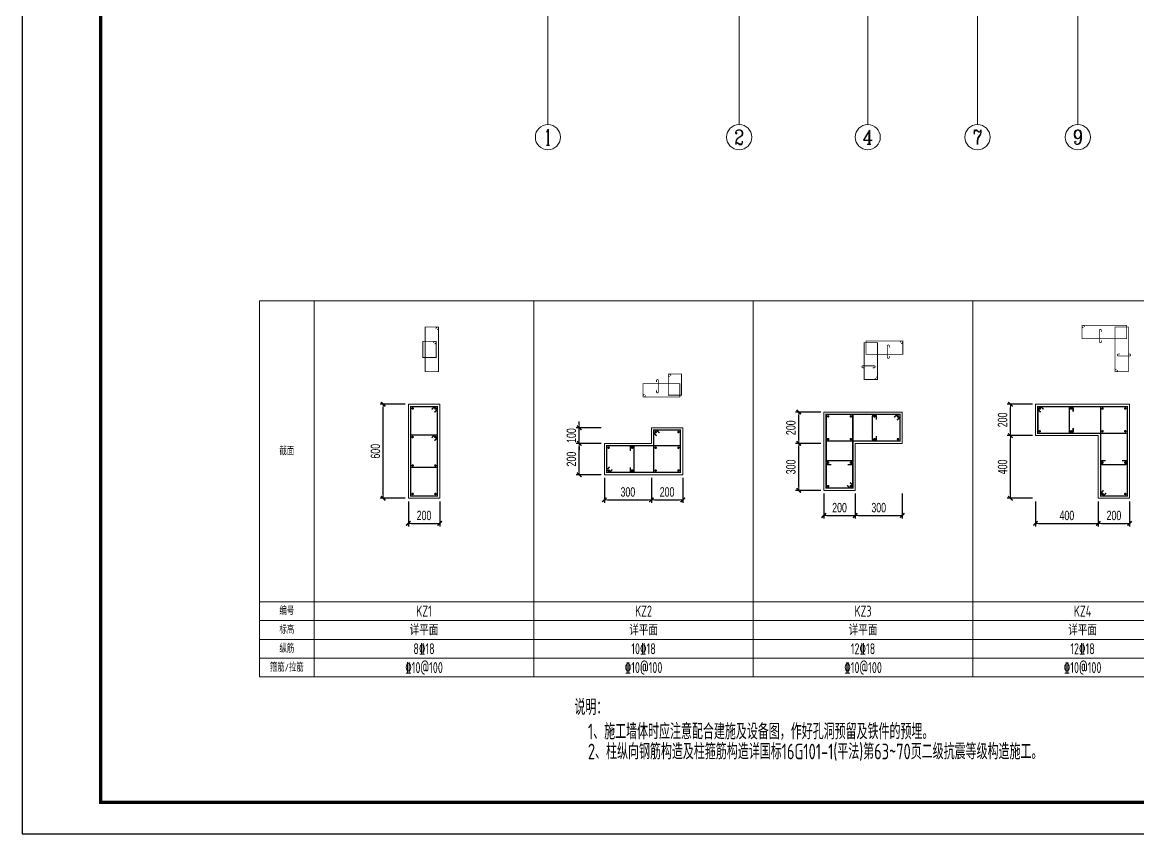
# Model space of a CAD drawing. Extents: x -129922 to 1190196, y -520662 to 139923.
# Drawn here: x 273736 to 309305, y -441542 to -415658 of the extents above; entities that cross this region are included whole.
import ezdxf
from ezdxf.enums import TextEntityAlignment as Align

# ---------------------------------------------------------------- set-up
doc = ezdxf.new("R2010")
doc.units = 0
doc.header["$LTSCALE"] = 1000
doc.header["$MEASUREMENT"] = 0
for name, color, linetype, lineweight in [('A-标注-轴号', 3, 'Continuous', 15), ('A-标注-轴号文字', 7, 'Continuous', 15), ('S-墙柱-REIN', 1, 'Continuous', 20), ('S-墙柱-大样细线', 7, 'Continuous', 20), ('S-墙柱-编号', 4, 'Continuous', 20), ('S-大样-DIM', 3, 'Continuous', 20), ('S-大样-REIN', 1, 'Continuous', 20), ('S-板-文字', 7, 'Continuous', 20), ('S-通用-TAB', 7, 'Continuous', 20), ('S-通用-TEXT', 7, 'Continuous', 20)]:
    doc.layers.add(name, color=color, linetype=linetype, lineweight=lineweight)
doc.layers.add('Y-云图图框', color=7, linetype='Continuous')
doc.styles.add('_TCH_AXIS', font='COMPLEX.shx', dxfattribs={"bigfont": 'hztxt.shx'})
doc.styles.add('_YT_Name', font='', dxfattribs={"width": 0.8})
doc.styles.add('_YT_Sign_Text', font='ros.shx', dxfattribs={"width": 0.8, "bigfont": 'hztxt.shx'})
doc.styles.add('BW_Dim', font='Bweng.shx', dxfattribs={"width": 0.7, "bigfont": 'hztxt.shx'})
doc.styles.add('BW_Rein', font='tssdeng.shx', dxfattribs={"width": 0.7, "bigfont": 'hztxt.shx'})
doc.styles.add('COMPLEX', font='COMPLEX')
doc.styles.get("Standard").update_dxf_attribs({"font": 'gbenor.shx', "bigfont": 'gbcbig.shx'})
doc.styles.add('TSSD_Rein', font='tssdeng.shx', dxfattribs={"width": 0.7, "bigfont": 'hztxt.shx'})
doc.styles.get('_YT_Name').set_extended_font_data('SimHei')
doc.dimstyles.new('Cyz_20_100', dxfattribs={"dimtxt": 300, "dimasz": 100, "dimexe": 100, "dimexo": 100, "dimgap": 100, "dimtad": 1, "dimdec": 0, "dimlfac": 0.2, "dimzin": 0, "dimdsep": 46, "dimtxsty": 'BW_Dim', "dimblk": '_bwk', "dimcen": 0, "dimclrt": 7, "dimadec": 0, "dimazin": 0, "dimtfac": 1, "dimtdec": 0, "dimtix": 1, "dimtmove": 2, "dimatfit": 0, "dimfxl": 0, "dimtolj": 1, "dimtzin": 0, "dimarcsym": 0})

# ---------------------------------------------------------------- blocks, each defined once
blk = doc.blocks.new('_bwk')
blk.add_line((-1, 0), (0, 0))
at = {"const_width": 0.5}
blk.add_lwpolyline([(-0.7, -0.7), (0.7, 0.7)], dxfattribs=at)
blk = doc.blocks.new('*D272')
at = {"layer": 'Defpoints', "color": 0, "transparency": 16777216}
for p in [(305247, -428842), (306047, -428842), (306047, -430842)]:
    blk.add_point(p, dxfattribs=at)
at = {"layer": 'S-大样-DIM', "color": 0, "lineweight": -2, "transparency": 16777216}
for p, q in [((305947, -428842), (305147, -428842)), ((305247, -430742), (305247, -428942)), ((305947, -430842), (305147, -430842))]:
    blk.add_line(p, q, dxfattribs=at)
at = {"layer": 'S-大样-DIM', "color": 0, "lineweight": -2, "transparency": 16777216, "xscale": 100, "yscale": 100, "zscale": 100}
for p, rotation in [((305247, -428842), 90), ((305247, -430842), 270)]:
    blk.add_blockref('_bwk', p, dxfattribs=dict(at, rotation=rotation))
at = {"layer": 'S-大样-DIM', "color": 7, "transparency": 16777216, "insert": (304997, -429842), "char_height": 300, "attachment_point": 5, "rotation": 90, "style": 'BW_Dim'}
blk.add_mtext('\\A1;400', dxfattribs=at)
blk = doc.blocks.new('*D273')
at = {"layer": 'Defpoints', "color": 0, "transparency": 16777216}
for p in [(305247, -427842), (306047, -427842), (306047, -428842)]:
    blk.add_point(p, dxfattribs=at)
at = {"layer": 'S-大样-DIM', "color": 0, "lineweight": -2, "transparency": 16777216}
for p, q in [((305947, -427842), (305147, -427842)), ((305247, -428742), (305247, -427942)), ((305947, -428842), (305147, -428842))]:
    blk.add_line(p, q, dxfattribs=at)
at = {"layer": 'S-大样-DIM', "color": 0, "lineweight": -2, "transparency": 16777216, "xscale": 100, "yscale": 100, "zscale": 100}
for p, rotation in [((305247, -427842), 90), ((305247, -428842), 270)]:
    blk.add_blockref('_bwk', p, dxfattribs=dict(at, rotation=rotation))
at = {"layer": 'S-大样-DIM', "color": 7, "transparency": 16777216, "insert": (304997, -428342), "char_height": 300, "attachment_point": 5, "rotation": 90, "style": 'BW_Dim'}
blk.add_mtext('\\A1;200', dxfattribs=at)
blk = doc.blocks.new('*D274')
at = {"layer": 'Defpoints', "color": 0, "transparency": 16777216}
for p in [(306047, -430842), (308047, -430842), (308047, -431642)]:
    blk.add_point(p, dxfattribs=at)
at = {"layer": 'S-大样-DIM', "color": 0, "lineweight": -2, "transparency": 16777216}
for p, q in [((306047, -430942), (306047, -431742)), ((308047, -430942), (308047, -431742)), ((306147, -431642), (307947, -431642))]:
    blk.add_line(p, q, dxfattribs=at)
at = {"layer": 'S-大样-DIM', "color": 0, "lineweight": -2, "transparency": 16777216, "xscale": 100, "yscale": 100, "zscale": 100, "rotation": 180}
blk.add_blockref('_bwk', (306047, -431642), dxfattribs=at)
at = {"layer": 'S-大样-DIM', "color": 0, "lineweight": -2, "transparency": 16777216, "xscale": 100, "yscale": 100, "zscale": 100}
blk.add_blockref('_bwk', (308047, -431642), dxfattribs=at)
at = {"layer": 'S-大样-DIM', "color": 7, "transparency": 16777216, "insert": (307047, -431392), "char_height": 300, "attachment_point": 5, "style": 'BW_Dim'}
blk.add_mtext('\\A1;400', dxfattribs=at)
blk = doc.blocks.new('*D275')
at = {"layer": 'Defpoints', "color": 0, "transparency": 16777216}
for p in [(308047, -430842), (309047, -430842), (309047, -431642)]:
    blk.add_point(p, dxfattribs=at)
at = {"layer": 'S-大样-DIM', "color": 0, "lineweight": -2, "transparency": 16777216}
for p, q in [((308047, -430942), (308047, -431742)), ((309047, -430942), (309047, -431742)), ((308147, -431642), (308947, -431642))]:
    blk.add_line(p, q, dxfattribs=at)
at = {"layer": 'S-大样-DIM', "color": 0, "lineweight": -2, "transparency": 16777216, "xscale": 100, "yscale": 100, "zscale": 100, "rotation": 180}
blk.add_blockref('_bwk', (308047, -431642), dxfattribs=at)
at = {"layer": 'S-大样-DIM', "color": 0, "lineweight": -2, "transparency": 16777216, "xscale": 100, "yscale": 100, "zscale": 100}
blk.add_blockref('_bwk', (309047, -431642), dxfattribs=at)
at = {"layer": 'S-大样-DIM', "color": 7, "transparency": 16777216, "insert": (308547, -431392), "char_height": 300, "attachment_point": 5, "style": 'BW_Dim'}
blk.add_mtext('\\A1;200', dxfattribs=at)
blk = doc.blocks.new('*D276')
at = {"layer": 'Defpoints', "color": 0, "transparency": 16777216}
for p in [(298497, -429092), (299297, -429092), (299297, -430592)]:
    blk.add_point(p, dxfattribs=at)
at = {"layer": 'S-大样-DIM', "color": 0, "lineweight": -2, "transparency": 16777216}
for p, q in [((299197, -429092), (298397, -429092)), ((298497, -430492), (298497, -429192)), ((299197, -430592), (298397, -430592))]:
    blk.add_line(p, q, dxfattribs=at)
at = {"layer": 'S-大样-DIM', "color": 0, "lineweight": -2, "transparency": 16777216, "xscale": 100, "yscale": 100, "zscale": 100}
for p, rotation in [((298497, -429092), 90), ((298497, -430592), 270)]:
    blk.add_blockref('_bwk', p, dxfattribs=dict(at, rotation=rotation))
at = {"layer": 'S-大样-DIM', "color": 7, "transparency": 16777216, "insert": (298247, -429842), "char_height": 300, "attachment_point": 5, "rotation": 90, "style": 'BW_Dim'}
blk.add_mtext('\\A1;300', dxfattribs=at)
blk = doc.blocks.new('*D277')
at = {"layer": 'Defpoints', "color": 0, "transparency": 16777216}
for p in [(298497, -428092), (299297, -428092), (299297, -429092)]:
    blk.add_point(p, dxfattribs=at)
at = {"layer": 'S-大样-DIM', "color": 0, "lineweight": -2, "transparency": 16777216}
for p, q in [((299197, -428092), (298397, -428092)), ((298497, -428992), (298497, -428192)), ((299197, -429092), (298397, -429092))]:
    blk.add_line(p, q, dxfattribs=at)
at = {"layer": 'S-大样-DIM', "color": 0, "lineweight": -2, "transparency": 16777216, "xscale": 100, "yscale": 100, "zscale": 100}
for p, rotation in [((298497, -428092), 90), ((298497, -429092), 270)]:
    blk.add_blockref('_bwk', p, dxfattribs=dict(at, rotation=rotation))
at = {"layer": 'S-大样-DIM', "color": 7, "transparency": 16777216, "insert": (298247, -428592), "char_height": 300, "attachment_point": 5, "rotation": 90, "style": 'BW_Dim'}
blk.add_mtext('\\A1;200', dxfattribs=at)
blk = doc.blocks.new('*D278')
at = {"layer": 'Defpoints', "color": 0, "transparency": 16777216}
for p in [(299297, -430592), (300297, -430592), (300297, -431392)]:
    blk.add_point(p, dxfattribs=at)
at = {"layer": 'S-大样-DIM', "color": 0, "lineweight": -2, "transparency": 16777216}
for p, q in [((299297, -430692), (299297, -431492)), ((300297, -430692), (300297, -431492)), ((299397, -431392), (300197, -431392))]:
    blk.add_line(p, q, dxfattribs=at)
at = {"layer": 'S-大样-DIM', "color": 0, "lineweight": -2, "transparency": 16777216, "xscale": 100, "yscale": 100, "zscale": 100, "rotation": 180}
blk.add_blockref('_bwk', (299297, -431392), dxfattribs=at)
at = {"layer": 'S-大样-DIM', "color": 0, "lineweight": -2, "transparency": 16777216, "xscale": 100, "yscale": 100, "zscale": 100}
blk.add_blockref('_bwk', (300297, -431392), dxfattribs=at)
at = {"layer": 'S-大样-DIM', "color": 7, "transparency": 16777216, "insert": (299797, -431142), "char_height": 300, "attachment_point": 5, "style": 'BW_Dim'}
blk.add_mtext('\\A1;200', dxfattribs=at)
blk = doc.blocks.new('*D279')
at = {"layer": 'Defpoints', "color": 0, "transparency": 16777216}
for p in [(300297, -430592), (301797, -430592), (301797, -431392)]:
    blk.add_point(p, dxfattribs=at)
at = {"layer": 'S-大样-DIM', "color": 0, "lineweight": -2, "transparency": 16777216}
for p, q in [((300297, -430692), (300297, -431492)), ((301797, -430692), (301797, -431492)), ((300397, -431392), (301697, -431392))]:
    blk.add_line(p, q, dxfattribs=at)
at = {"layer": 'S-大样-DIM', "color": 0, "lineweight": -2, "transparency": 16777216, "xscale": 100, "yscale": 100, "zscale": 100, "rotation": 180}
blk.add_blockref('_bwk', (300297, -431392), dxfattribs=at)
at = {"layer": 'S-大样-DIM', "color": 0, "lineweight": -2, "transparency": 16777216, "xscale": 100, "yscale": 100, "zscale": 100}
blk.add_blockref('_bwk', (301797, -431392), dxfattribs=at)
at = {"layer": 'S-大样-DIM', "color": 7, "transparency": 16777216, "insert": (301047, -431142), "char_height": 300, "attachment_point": 5, "style": 'BW_Dim'}
blk.add_mtext('\\A1;300', dxfattribs=at)
blk = doc.blocks.new('*D280')
at = {"layer": 'Defpoints', "color": 0, "transparency": 16777216}
for p in [(291497, -429092), (292297, -429092), (292297, -430092)]:
    blk.add_point(p, dxfattribs=at)
at = {"layer": 'S-大样-DIM', "color": 0, "lineweight": -2, "transparency": 16777216}
for p, q in [((292197, -429092), (291397, -429092)), ((291497, -429992), (291497, -429192)), ((292197, -430092), (291397, -430092))]:
    blk.add_line(p, q, dxfattribs=at)
at = {"layer": 'S-大样-DIM', "color": 0, "lineweight": -2, "transparency": 16777216, "xscale": 100, "yscale": 100, "zscale": 100}
for p, rotation in [((291497, -429092), 90), ((291497, -430092), 270)]:
    blk.add_blockref('_bwk', p, dxfattribs=dict(at, rotation=rotation))
at = {"layer": 'S-大样-DIM', "color": 7, "transparency": 16777216, "insert": (291247, -429592), "char_height": 300, "attachment_point": 5, "rotation": 90, "style": 'BW_Dim'}
blk.add_mtext('\\A1;200', dxfattribs=at)
blk = doc.blocks.new('*D281')
at = {"layer": 'Defpoints', "color": 0, "transparency": 16777216}
for p in [(291497, -428592), (292297, -428592), (292297, -429092)]:
    blk.add_point(p, dxfattribs=at)
at = {"layer": 'S-大样-DIM', "color": 0, "lineweight": -2, "transparency": 16777216}
for p, q in [((292197, -428592), (291397, -428592)), ((291497, -428492), (291497, -428392)), ((291497, -429092), (291497, -428592)), ((292197, -429092), (291397, -429092)), ((291497, -429192), (291497, -429292))]:
    blk.add_line(p, q, dxfattribs=at)
at = {"layer": 'S-大样-DIM', "color": 0, "lineweight": -2, "transparency": 16777216, "xscale": 100, "yscale": 100, "zscale": 100}
for p, rotation in [((291497, -428592), 270), ((291497, -429092), 90)]:
    blk.add_blockref('_bwk', p, dxfattribs=dict(at, rotation=rotation))
at = {"layer": 'S-大样-DIM', "color": 7, "transparency": 16777216, "insert": (291247, -428842), "char_height": 300, "attachment_point": 5, "rotation": 90, "style": 'BW_Dim'}
blk.add_mtext('\\A1;100', dxfattribs=at)
blk = doc.blocks.new('*D282')
at = {"layer": 'Defpoints', "color": 0, "transparency": 16777216}
for p in [(292297, -430092), (293797, -430092), (293797, -430892)]:
    blk.add_point(p, dxfattribs=at)
at = {"layer": 'S-大样-DIM', "color": 0, "lineweight": -2, "transparency": 16777216}
for p, q in [((292297, -430192), (292297, -430992)), ((293797, -430192), (293797, -430992)), ((292397, -430892), (293697, -430892))]:
    blk.add_line(p, q, dxfattribs=at)
at = {"layer": 'S-大样-DIM', "color": 0, "lineweight": -2, "transparency": 16777216, "xscale": 100, "yscale": 100, "zscale": 100, "rotation": 180}
blk.add_blockref('_bwk', (292297, -430892), dxfattribs=at)
at = {"layer": 'S-大样-DIM', "color": 0, "lineweight": -2, "transparency": 16777216, "xscale": 100, "yscale": 100, "zscale": 100}
blk.add_blockref('_bwk', (293797, -430892), dxfattribs=at)
at = {"layer": 'S-大样-DIM', "color": 7, "transparency": 16777216, "insert": (293047, -430642), "char_height": 300, "attachment_point": 5, "style": 'BW_Dim'}
blk.add_mtext('\\A1;300', dxfattribs=at)
blk = doc.blocks.new('*D283')
at = {"layer": 'Defpoints', "color": 0, "transparency": 16777216}
for p in [(293797, -430092), (294797, -430092), (294797, -430892)]:
    blk.add_point(p, dxfattribs=at)
at = {"layer": 'S-大样-DIM', "color": 0, "lineweight": -2, "transparency": 16777216}
for p, q in [((293797, -430192), (293797, -430992)), ((294797, -430192), (294797, -430992)), ((293897, -430892), (294697, -430892))]:
    blk.add_line(p, q, dxfattribs=at)
at = {"layer": 'S-大样-DIM', "color": 0, "lineweight": -2, "transparency": 16777216, "xscale": 100, "yscale": 100, "zscale": 100, "rotation": 180}
blk.add_blockref('_bwk', (293797, -430892), dxfattribs=at)
at = {"layer": 'S-大样-DIM', "color": 0, "lineweight": -2, "transparency": 16777216, "xscale": 100, "yscale": 100, "zscale": 100}
blk.add_blockref('_bwk', (294797, -430892), dxfattribs=at)
at = {"layer": 'S-大样-DIM', "color": 7, "transparency": 16777216, "insert": (294297, -430642), "char_height": 300, "attachment_point": 5, "style": 'BW_Dim'}
blk.add_mtext('\\A1;200', dxfattribs=at)
blk = doc.blocks.new('*D284')
at = {"layer": 'Defpoints', "color": 0, "transparency": 16777216}
for p in [(285247, -427842), (286047, -427842), (286047, -430842)]:
    blk.add_point(p, dxfattribs=at)
at = {"layer": 'S-大样-DIM', "color": 0, "lineweight": -2, "transparency": 16777216}
for p, q in [((285947, -427842), (285147, -427842)), ((285247, -430742), (285247, -427942)), ((285947, -430842), (285147, -430842))]:
    blk.add_line(p, q, dxfattribs=at)
at = {"layer": 'S-大样-DIM', "color": 0, "lineweight": -2, "transparency": 16777216, "xscale": 100, "yscale": 100, "zscale": 100}
for p, rotation in [((285247, -427842), 90), ((285247, -430842), 270)]:
    blk.add_blockref('_bwk', p, dxfattribs=dict(at, rotation=rotation))
at = {"layer": 'S-大样-DIM', "color": 7, "transparency": 16777216, "insert": (284997, -429342), "char_height": 300, "attachment_point": 5, "rotation": 90, "style": 'BW_Dim'}
blk.add_mtext('\\A1;600', dxfattribs=at)
blk = doc.blocks.new('*D285')
at = {"layer": 'Defpoints', "color": 0, "transparency": 16777216}
for p in [(286047, -430842), (287047, -430842), (287047, -431642)]:
    blk.add_point(p, dxfattribs=at)
at = {"layer": 'S-大样-DIM', "color": 0, "lineweight": -2, "transparency": 16777216}
for p, q in [((286047, -430942), (286047, -431742)), ((287047, -430942), (287047, -431742)), ((286147, -431642), (286947, -431642))]:
    blk.add_line(p, q, dxfattribs=at)
at = {"layer": 'S-大样-DIM', "color": 0, "lineweight": -2, "transparency": 16777216, "xscale": 100, "yscale": 100, "zscale": 100, "rotation": 180}
blk.add_blockref('_bwk', (286047, -431642), dxfattribs=at)
at = {"layer": 'S-大样-DIM', "color": 0, "lineweight": -2, "transparency": 16777216, "xscale": 100, "yscale": 100, "zscale": 100}
blk.add_blockref('_bwk', (287047, -431642), dxfattribs=at)
at = {"layer": 'S-大样-DIM', "color": 7, "transparency": 16777216, "insert": (286547, -431392), "char_height": 300, "attachment_point": 5, "style": 'BW_Dim'}
blk.add_mtext('\\A1;200', dxfattribs=at)
blk = doc.blocks.new('ECMCTK_A1_横_单行图名--0')
at = {"color": 4}
blk.add_lwpolyline([(0, 0), (841, 0), (841, 594), (0, 594)], close=True, dxfattribs=at)
at = {"const_width": 1}
blk.add_lwpolyline([(25, 10), (831, 10), (831, 584), (25, 584)], close=True, dxfattribs=at)
at = {"color": 80, "flags": 3}
for tag, height, p in [('YTHQINS', 3, (34.31, 585.5)), ('ECMCKEY', 3, (292.07, 288.23)), ('YTTQINS', 5.62, (848.03, 12.81)), ('YTFRAME', 3, (652.76, 5.84)), ('YTBARCODE_T1', 3, (749.78, 5.95))]:
    blk.add_attdef(tag, text='', height=height, dxfattribs=at).set_placement(p, align=Align.MIDDLE_CENTER)
for tag, height, style, width, p in [('证书编号', 4, '_YT_Sign_Text', 0.8, (708.87, 43.81)), ('审查批准号', 4, '_YT_Sign_Text', 0.8, (761.06, 43.81)), ('工程号', 4, '_YT_Sign_Text', 0.5, (804.08, 44.12)), ('设计单位', 6, '_YT_Name', 0.8, (623.75, 38.6)), ('建设单位', 4, '_YT_Sign_Text', 0.8, (734.96, 36.11)), ('阶段', 4, '_YT_Sign_Text', 0.8, (804.08, 35.81)), ('项目号', 4, '_YT_Sign_Text', 0.5, (822.08, 33.72)), ('项目名称', 4, '_YT_Sign_Text', 0.8, (734.96, 28.11)), ('专业', 4, '_YT_Sign_Text', 0.8, (804.08, 27.31)), ('图纸编号', 4, '_YT_Sign_Text', 0.5, (803.93, 19.36)), ('图纸名称', 4.5, '_YT_Name', 0.8, (735.39, 15.06)), ('出图比例', 4.2, '_YT_Sign_Text', 0.8, (681.82, 11.78)), ('日期', 4, '_YT_Sign_Text', 0.5, (803.88, 12.13)), ('版本号', 4, '_YT_Sign_Text', 0.8, (822.08, 13))]:
    blk.add_attdef(tag, text='', height=height, dxfattribs=dict(style=style, width=width)).set_placement(p, align=Align.CENTER)
at = {"style": '_YT_Sign_Text', "width": 0.8, "flags": 3}
for tag, p, height in [('[审定人]', (590.95, 27.81), 4.1), ('{审定人}', (605.87, 26.45), 6.24), ('[校对人]', (642.23, 27.82), 4.1), ('{校对人}', (658.35, 26.53), 6.24), ('{审核人}', (606.98, 18.44), 6.24), ('{设计人}', (658.48, 18.54), 6.24), ('[审核人]', (591.01, 19.76), 4.1), ('[设计人]', (642.47, 20.21), 4.1), ('[项目负责人]', (590.78, 12.01), 4.1), ('{项目负责人}', (608.28, 10.72), 6.24), ('[专业负责人]', (642.74, 11.77), 4.1), ('{专业负责人}', (658.58, 10.36), 6.24)]:
    blk.add_attdef(tag, p, '', height=height, dxfattribs=at)
at = {"color": 80, "flags": 3}
for tag, p in [('YTQRCODE', (551.04, 11.91)), ('YTBZSIT', (25, 10)), ('EXT_TK_LEFT', (25, 10))]:
    blk.add_attdef(tag, p, '', height=3, dxfattribs=at)
blk = doc.blocks.new('_AXISO')
blk.add_circle((0, 0), 0.5)
at = {"layer": 'S-板-文字', "style": 'COMPLEX', "width": 1.041667}
blk.add_attdef('A', text='', height=0.56, dxfattribs=at).set_placement((-0.25, -0.28), (0.25, -0.28), align=Align.FIT)
blk = doc.blocks.new('ZHOUWANG3')
at = {"layer": 'A-标注-轴号'}
for p, q in [((88652, 226834), (88652, 222834)), ((94752, 226834), (94752, 222834)), ((98852, 226834), (98852, 222834)), ((102352, 226834), (102352, 222834)), ((105552, 226834), (105552, 222834))]:
    blk.add_line(p, q, dxfattribs=at)
ref = blk.add_blockref('_AXISO', (88652, 222434), dxfattribs=dict(at, xscale=800, yscale=800, zscale=800))
ref.add_attrib('A', '1', dxfattribs={"layer": 'A-标注-轴号文字', "height": 515, "style": '_TCH_AXIS'}).set_placement((88542, 222176), (88762, 222176), align=Align.FIT)
ref = blk.add_blockref('_AXISO', (94752, 222434), dxfattribs=dict(at, xscale=800, yscale=800, zscale=800))
ref.add_attrib('A', '2', dxfattribs={"layer": 'A-标注-轴号文字', "height": 466, "style": '_TCH_AXIS'}).set_placement((94597, 222201), (94907, 222201), align=Align.FIT)
ref = blk.add_blockref('_AXISO', (98852, 222434), dxfattribs=dict(at, xscale=800, yscale=800, zscale=800))
ref.add_attrib('A', '4', dxfattribs={"layer": 'A-标注-轴号文字', "height": 445, "style": '_TCH_AXIS'}).set_placement((98682, 222211), (99022, 222211), align=Align.FIT)
ref = blk.add_blockref('_AXISO', (102352, 222434), dxfattribs=dict(at, xscale=800, yscale=800, zscale=800))
ref.add_attrib('A', '7', dxfattribs={"layer": 'A-标注-轴号文字', "height": 466, "style": '_TCH_AXIS'}).set_placement((102197, 222201), (102507, 222201), align=Align.FIT)
ref = blk.add_blockref('_AXISO', (105552, 222434), dxfattribs=dict(at, xscale=800, yscale=800, zscale=800))
ref.add_attrib('A', '9', dxfattribs={"layer": 'A-标注-轴号文字', "height": 466, "style": '_TCH_AXIS'}).set_placement((105397, 222201), (105707, 222201), align=Align.FIT)

msp = doc.modelspace()

# ---------------------------------------------------------------- linework, layer by layer
at = {"layer": 'S-墙柱-REIN', "const_width": 40}
for points in [[(286164.1, -427979.8, 1), (286204.1, -427979.8, 1)], [(286889.1, -427979.8, 1), (286929.1, -427979.8, 1)], [(299414.1, -428229.8, 1), (299454.1, -428229.8, 1)], [(300139.1, -428229.8, 1), (300179.1, -428229.8, 1)], [(300889.1, -428229.8, 1), (300929.1, -428229.8, 1)], [(301639.1, -428229.8, 1), (301679.1, -428229.8, 1)], [(306164.1, -427979.8, 1), (306204.1, -427979.8, 1)], [(307164.1, -427979.8, 1), (307204.1, -427979.8, 1)], [(308164.1, -427979.8, 1), (308204.1, -427979.8, 1)], [(308889.1, -427979.8, 1), (308929.1, -427979.8, 1)], [(286164.1, -428888.1, 1), (286204.1, -428888.1, 1)], [(286889.1, -428888.1, 1), (286929.1, -428888.1, 1)], [(293914.1, -428729.8, 1), (293954.1, -428729.8, 1)], [(294639.1, -428729.8, 1), (294679.1, -428729.8, 1)], [(299414.1, -428954.8, 1), (299454.1, -428954.8, 1)], [(300139.1, -428954.8, 1), (300179.1, -428954.8, 1)], [(300889.1, -428954.8, 1), (300929.1, -428954.8, 1)], [(301639.1, -428954.8, 1), (301679.1, -428954.8, 1)], [(306164.1, -428704.8, 1), (306204.1, -428704.8, 1)], [(307164.1, -428704.8, 1), (307204.1, -428704.8, 1)], [(308164.1, -428704.8, 1), (308204.1, -428704.8, 1)], [(308889.1, -428704.8, 1), (308929.1, -428704.8, 1)], [(292414.1, -429229.8, 1), (292454.1, -429229.8, 1)], [(293164.1, -429229.8, 1), (293204.1, -429229.8, 1)], [(293914.1, -429229.8, 1), (293954.1, -429229.8, 1)], [(294639.1, -429229.8, 1), (294679.1, -429229.8, 1)], [(299414.1, -429704.8, 1), (299454.1, -429704.8, 1)], [(300139.1, -429704.8, 1), (300179.1, -429704.8, 1)], [(308164.1, -429704.8, 1), (308204.1, -429704.8, 1)], [(308889.1, -429704.8, 1), (308929.1, -429704.8, 1)], [(286164.1, -429796.5, 1), (286204.1, -429796.5, 1)], [(286889.1, -429796.5, 1), (286929.1, -429796.5, 1)], [(292414.1, -429954.8, 1), (292454.1, -429954.8, 1)], [(293164.1, -429954.8, 1), (293204.1, -429954.8, 1)], [(293914.1, -429954.8, 1), (293954.1, -429954.8, 1)], [(294639.1, -429954.8, 1), (294679.1, -429954.8, 1)], [(286164.1, -430704.8, 1), (286204.1, -430704.8, 1)], [(286889.1, -430704.8, 1), (286929.1, -430704.8, 1)], [(299414.1, -430454.8, 1), (299454.1, -430454.8, 1)], [(300139.1, -430454.8, 1), (300179.1, -430454.8, 1)], [(308164.1, -430704.8, 1), (308204.1, -430704.8, 1)], [(308889.1, -430704.8, 1), (308929.1, -430704.8, 1)]]:
    msp.add_lwpolyline(points, format="xyb", close=True, dxfattribs=at)
at = {"layer": 'S-墙柱-大样细线'}
for points in [[(287046.6, -427842.3), (286046.6, -427842.3), (286046.6, -430842.3), (287046.6, -430842.3)], [(309046.6, -427842.3), (306046.6, -427842.3), (306046.6, -428842.3), (308046.6, -428842.3), (308046.6, -430842.3), (309046.6, -430842.3)], [(299296.6, -428092.3), (301796.6, -428092.3), (301796.6, -429092.3), (300296.6, -429092.3), (300296.6, -430592.3), (299296.6, -430592.3)], [(294796.6, -430092.3), (292296.6, -430092.3), (292296.6, -429092.3), (293796.6, -429092.3), (293796.6, -428592.3), (294796.6, -428592.3)]]:
    msp.add_lwpolyline(points, close=True, dxfattribs=at)
at = {"layer": 'S-大样-REIN', "color": 1}
for points, const_width in [([(286918.9, -425425.8), (286964.9, -425379.8), (287009.1, -425379.8), (287009.1, -426804.8), (286584.1, -426804.8), (286584.1, -425379.8), (287009.1, -425379.8), (287009.1, -425424), (286963.1, -425470)], 25), ([(307573.8, -425413.7), (307527.8, -425367.8), (307527.8, -425323.6), (308952.8, -425323.6), (308952.8, -425748.6), (307527.8, -425748.6), (307527.8, -425323.6), (307572, -425323.6), (307618, -425369.5)], 25), ([(308674.2, -426758.9), (308628.3, -426804.8), (308584.1, -426804.8), (308584.1, -425379.8), (309009.1, -425379.8), (309009.1, -426804.8), (308584.1, -426804.8), (308584.1, -426760.6), (308630, -426714.7)], 25), ([(300918.9, -427008.9), (300964.9, -427054.8), (301009.1, -427054.8), (301009.1, -425879.8), (300584.1, -425879.8), (300584.1, -427054.8), (301009.1, -427054.8), (301009.1, -427010.6), (300963.1, -426964.7)], 25), ([(301769.4, -425913.7), (301815.3, -425867.8), (301815.3, -425823.6), (300640.3, -425823.6), (300640.3, -426248.6), (301815.3, -426248.6), (301815.3, -425823.6), (301771.1, -425823.6), (301725.2, -425869.5)], 25), ([(293573.8, -427520.9), (293527.8, -427566.9), (293527.8, -427611.1), (294702.8, -427611.1), (294702.8, -427186.1), (293527.8, -427186.1), (293527.8, -427611.1), (293572, -427611.1), (293618, -427565.1)], 25), ([(294424.2, -426925.8), (294378.3, -426879.8), (294334.1, -426879.8), (294334.1, -427554.8), (294759.1, -427554.8), (294759.1, -426879.8), (294334.1, -426879.8), (294334.1, -426924), (294380, -426970)], 25), ([(286791.3, -428009.2), (286883.2, -427917.3), (286971.6, -427917.3), (286971.6, -430767.3), (286121.6, -430767.3), (286121.6, -427917.3), (286971.6, -427917.3), (286971.6, -428005.7), (286879.7, -428097.6)], 45), ([(301629.7, -428347.6), (301721.6, -428255.7), (301721.6, -428167.3), (299371.6, -428167.3), (299371.6, -429017.3), (301721.6, -429017.3), (301721.6, -428167.3), (301633.2, -428167.3), (301541.3, -428259.2)], 45), ([(300041.3, -430425.4), (300133.2, -430517.3), (300221.6, -430517.3), (300221.6, -428167.3), (299371.6, -428167.3), (299371.6, -430517.3), (300221.6, -430517.3), (300221.6, -430428.9), (300129.7, -430337)], 45), ([(306213.5, -428097.6), (306121.6, -428005.7), (306121.6, -427917.3), (308971.6, -427917.3), (308971.6, -428767.3), (306121.6, -428767.3), (306121.6, -427917.3), (306210, -427917.3), (306301.9, -428009.2)], 45), ([(308301.9, -430675.4), (308210, -430767.3), (308121.6, -430767.3), (308121.6, -427917.3), (308971.6, -427917.3), (308971.6, -430767.3), (308121.6, -430767.3), (308121.6, -430678.9), (308213.5, -430587)], 45), ([(294051.9, -428759.2), (293960, -428667.3), (293871.6, -428667.3), (293871.6, -430017.3), (294721.6, -430017.3), (294721.6, -428667.3), (293871.6, -428667.3), (293871.6, -428755.7), (293963.5, -428847.6)], 45), ([(292463.5, -429837), (292371.6, -429928.9), (292371.6, -430017.3), (294721.6, -430017.3), (294721.6, -429167.3), (292371.6, -429167.3), (292371.6, -430017.3), (292460, -430017.3), (292551.9, -429925.4)], 45)]:
    msp.add_lwpolyline(points, dxfattribs=dict(at, const_width=const_width))
at = {"layer": 'S-大样-REIN'}
for points, const_width in [([(308146.6, -425798.6), (308146.6, -425848.6, -1), (308084.1, -425848.6), (308084.1, -425486.1, -1), (308146.6, -425486.1), (308146.6, -425536.1)], 25), ([(301384.1, -426298.6), (301384.1, -426348.6, -1), (301321.6, -426348.6), (301321.6, -425986.1, -1), (301384.1, -425986.1), (301384.1, -426036.1)], 25), ([(309002.8, -426242.3), (309052.8, -426242.3, -1), (309052.8, -426304.8), (308690.3, -426304.8, -1), (308690.3, -426242.3), (308740.3, -426242.3)], 25), ([(300590.3, -426679.8), (300540.3, -426679.8, -1), (300540.3, -426617.3), (300902.8, -426617.3, -1), (300902.8, -426679.8), (300852.8, -426679.8)], 25), ([(293959.1, -427136.1), (293959.1, -427086.1, -1), (294021.6, -427086.1), (294021.6, -427448.6, -1), (293959.1, -427448.6), (293959.1, -427398.6)], 25), ([(300971.6, -428854.8), (300971.6, -428954.8, -1), (300846.6, -428954.8), (300846.6, -428229.8, -1), (300971.6, -428229.8), (300971.6, -428329.8)], 45), ([(307246.6, -428604.8), (307246.6, -428704.8, -1), (307121.6, -428704.8), (307121.6, -427979.8, -1), (307246.6, -427979.8), (307246.6, -428079.8)], 45), ([(293121.6, -429329.8), (293121.6, -429229.8, -1), (293246.6, -429229.8), (293246.6, -429954.8, -1), (293121.6, -429954.8), (293121.6, -429854.8)], 45), ([(299534.1, -429767.3), (299434.1, -429767.3, -1), (299434.1, -429642.3), (300159.1, -429642.3, -1), (300159.1, -429767.3), (300059.1, -429767.3)], 45), ([(308809.1, -429642.3), (308909.1, -429642.3, -1), (308909.1, -429767.3), (308184.1, -429767.3, -1), (308184.1, -429642.3), (308284.1, -429642.3)], 45)]:
    msp.add_lwpolyline(points, format="xyb", dxfattribs=dict(at, const_width=const_width))
for points, const_width in [([(286888.1, -425924.1), (286934.1, -425878.2), (286934.1, -425834), (286509.1, -425834), (286509.1, -426350.6), (286934.1, -426350.6), (286934.1, -425834), (286889.9, -425834), (286843.9, -425879.9)], 25), ([(286879.7, -429006), (286971.6, -428914), (286971.6, -428825.6), (286121.6, -428825.6), (286121.6, -429859), (286971.6, -429859), (286971.6, -428825.6), (286883.2, -428825.6), (286791.3, -428917.6)], 45)]:
    msp.add_lwpolyline(points, dxfattribs=dict(at, const_width=const_width))
at = {"layer": 'S-通用-TAB'}
for points in [[(281296.6, -436542.3), (281296.6, -424542.3), (283046.6, -424542.3), (283046.6, -436542.3), (281296.6, -436542.3), (281296.6, -435942.3), (283046.6, -435942.3), (283046.6, -435342.3), (281296.6, -435342.3), (281296.6, -434742.3), (283046.6, -434742.3), (283046.6, -434142.3), (281296.6, -434142.3), (281296.6, -436542.3)], [(283046.6, -436542.3), (283046.6, -424542.3), (290046.6, -424542.3), (290046.6, -436542.3), (283046.6, -436542.3), (283046.6, -434142.3), (290046.6, -434142.3), (290046.6, -434742.3), (283046.6, -434742.3), (283046.6, -435342.3), (290046.6, -435342.3), (290046.6, -435942.3), (283046.6, -435942.3), (283046.6, -436542.3)], [(290046.6, -436542.3), (290046.6, -424542.3), (297046.6, -424542.3), (297046.6, -436542.3), (290046.6, -436542.3), (290046.6, -434142.3), (297046.6, -434142.3), (297046.6, -434742.3), (290046.6, -434742.3), (290046.6, -435342.3), (297046.6, -435342.3), (297046.6, -435942.3), (290046.6, -435942.3), (290046.6, -436542.3)], [(297046.6, -436542.3), (297046.6, -424542.3), (304046.6, -424542.3), (304046.6, -436542.3), (297046.6, -436542.3), (297046.6, -434142.3), (304046.6, -434142.3), (304046.6, -434742.3), (297046.6, -434742.3), (297046.6, -435342.3), (304046.6, -435342.3), (304046.6, -435942.3), (297046.6, -435942.3), (297046.6, -436542.3)], [(304046.6, -436542.3), (304046.6, -424542.3), (311046.6, -424542.3), (311046.6, -436542.3), (304046.6, -436542.3), (304046.6, -434142.3), (311046.6, -434142.3), (311046.6, -434742.3), (304046.6, -434742.3), (304046.6, -435342.3), (311046.6, -435342.3), (311046.6, -435942.3), (304046.6, -435942.3), (304046.6, -436542.3)]]:
    msp.add_lwpolyline(points, dxfattribs=at)

# ---------------------------------------------------------------- block references
msp.add_blockref('ZHOUWANG3', (201844.5, -641757.1))
at = {"layer": 'Y-云图图框', "xscale": 100, "yscale": 100, "zscale": 100}
msp.add_blockref('ECMCTK_A1_横_单行图名--0', (273736.3, -441542.3), dxfattribs=at)

# ---------------------------------------------------------------- texts
at = {"layer": 'S-墙柱-编号', "style": 'TSSD_Rein', "width": 0.7}
for s, p in [('KZ1', (286546.6, -434442.3)), ('KZ2', (293546.6, -434442.3)), ('KZ3', (300546.6, -434442.3)), ('KZ4', (307546.6, -434442.3)), ('详平面', (286546.6, -435042.3)), ('详平面', (293546.6, -435042.3)), ('详平面', (300546.6, -435042.3)), ('详平面', (307546.6, -435042.3)), ('8\x8418', (286546.6, -435642.3)), ('10\x8418', (293546.6, -435642.3)), ('12\x8418', (300546.6, -435642.3)), ('12\x8418', (307546.6, -435642.3)), ('\x8410@100', (286546.6, -436242.3)), ('\x8410@100', (293546.6, -436242.3)), ('\x8410@100', (300546.6, -436242.3)), ('\x8410@100', (307546.6, -436242.3))]:
    msp.add_text(s, height=350, dxfattribs=at).set_placement(p, align=Align.MIDDLE_CENTER)
at = {"layer": 'S-通用-TAB', "style": 'BW_Rein', "width": 0.7}
for s, p in [('截面', (282171.6, -429342.3)), ('编号', (282171.6, -434442.3)), ('标高', (282171.6, -435042.3)), ('纵筋', (282171.6, -435642.3)), ('箍筋/拉筋', (282171.6, -436242.3))]:
    msp.add_text(s, height=250, dxfattribs=at).set_placement(p, align=Align.MIDDLE_CENTER)
at = {"layer": 'S-通用-TEXT', "style": 'TSSD_Rein', "width": 0.7}
for s, p in [('说明：', (291342.1, -437755.9)), ('1、施工墙体时应注意配合建施及设备图，作好孔洞预留及铁件的预埋。', (291773.5, -438531.7)), ('2、柱纵向钢筋构造及柱箍筋构造详国标16G101-1(平法)第63~70页二级抗震等级构造施工。', (291773.5, -439170.2))]:
    msp.add_text(s, height=500, dxfattribs=at).set_placement(p)

# ---------------------------------------------------------------- dimensions: what is measured, and where the dimension line sits
at = {"layer": 'S-大样-DIM'}
for base, p1, p2, picture, middle in [((285246.6, -427842.3), (286046.6, -430842.3), (286046.6, -427842.3), '*D284', (284996.6, -429342.3)), ((305246.6, -427842.3), (306046.6, -428842.3), (306046.6, -427842.3), '*D273', (304996.6, -428342.3)), ((298496.6, -428092.3), (299296.6, -429092.3), (299296.6, -428092.3), '*D277', (298246.6, -428592.3)), ((291496.6, -428592.3), (292296.6, -429092.3), (292296.6, -428592.3), '*D281', (291246.6, -428842.3)), ((305246.6, -428842.3), (306046.6, -430842.3), (306046.6, -428842.3), '*D272', (304996.6, -429842.3)), ((291496.6, -429092.3), (292296.6, -430092.3), (292296.6, -429092.3), '*D280', (291246.6, -429592.3)), ((298496.6, -429092.3), (299296.6, -430592.3), (299296.6, -429092.3), '*D276', (298246.6, -429842.3))]:
    dim = msp.add_linear_dim(base=base, p1=p1, p2=p2, angle=90, dimstyle='Cyz_20_100', dxfattribs=at)
    dim.commit()
    dim.dimension.update_dxf_attribs({"geometry": picture, "text_midpoint": middle})
for base, p1, p2, picture, middle in [((293796.6, -430892.3), (292296.6, -430092.3), (293796.6, -430092.3), '*D282', (293046.6, -430642.3)), ((294796.6, -430892.3), (293796.6, -430092.3), (294796.6, -430092.3), '*D283', (294296.6, -430642.3)), ((300296.6, -431392.3), (299296.6, -430592.3), (300296.6, -430592.3), '*D278', (299796.6, -431142.3)), ((301796.6, -431392.3), (300296.6, -430592.3), (301796.6, -430592.3), '*D279', (301046.6, -431142.3)), ((287046.6, -431642.3), (286046.6, -430842.3), (287046.6, -430842.3), '*D285', (286546.6, -431392.3)), ((308046.6, -431642.3), (306046.6, -430842.3), (308046.6, -430842.3), '*D274', (307046.6, -431392.3)), ((309046.6, -431642.3), (308046.6, -430842.3), (309046.6, -430842.3), '*D275', (308546.6, -431392.3))]:
    dim = msp.add_linear_dim(base=base, p1=p1, p2=p2, dimstyle='Cyz_20_100', dxfattribs=at)
    dim.commit()
    dim.dimension.update_dxf_attribs({"geometry": picture, "text_midpoint": middle})

doc.saveas('drawing.dxf')
